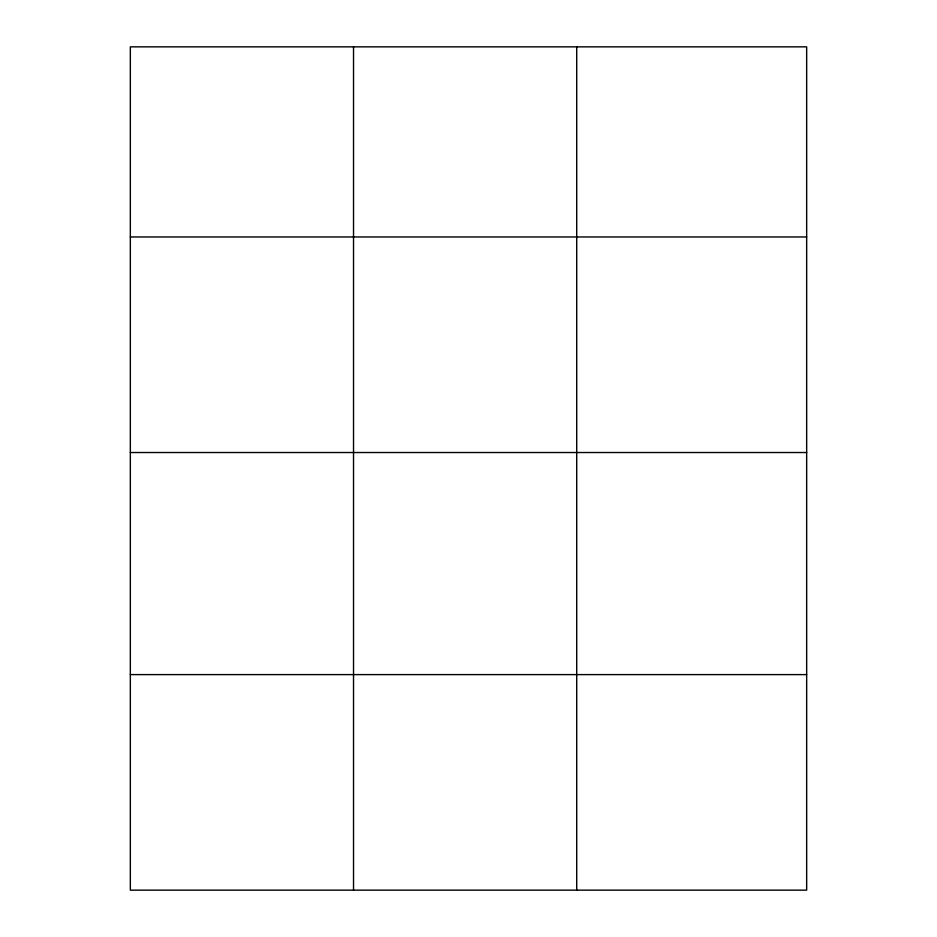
<?xml version="1.0" encoding="UTF-8"?>
<svg xmlns="http://www.w3.org/2000/svg" width="937" height="937" viewBox="0 0 937 937"><rect width="100%" height="100%" fill="white"/><g stroke="black" fill="none" stroke-linecap="round" stroke-linejoin="round"><path stroke-width="1.41" d="M806.663 452.524L806.663 46.85L130.337 46.85L130.337 890.15L806.663 890.15L806.663 452.524L130.337 452.524M130.337 236.967L806.663 236.967M130.337 674.605L806.663 674.605M576.712 46.85L576.712 890.15M353.53 46.85L353.53 890.15"/></g></svg>
